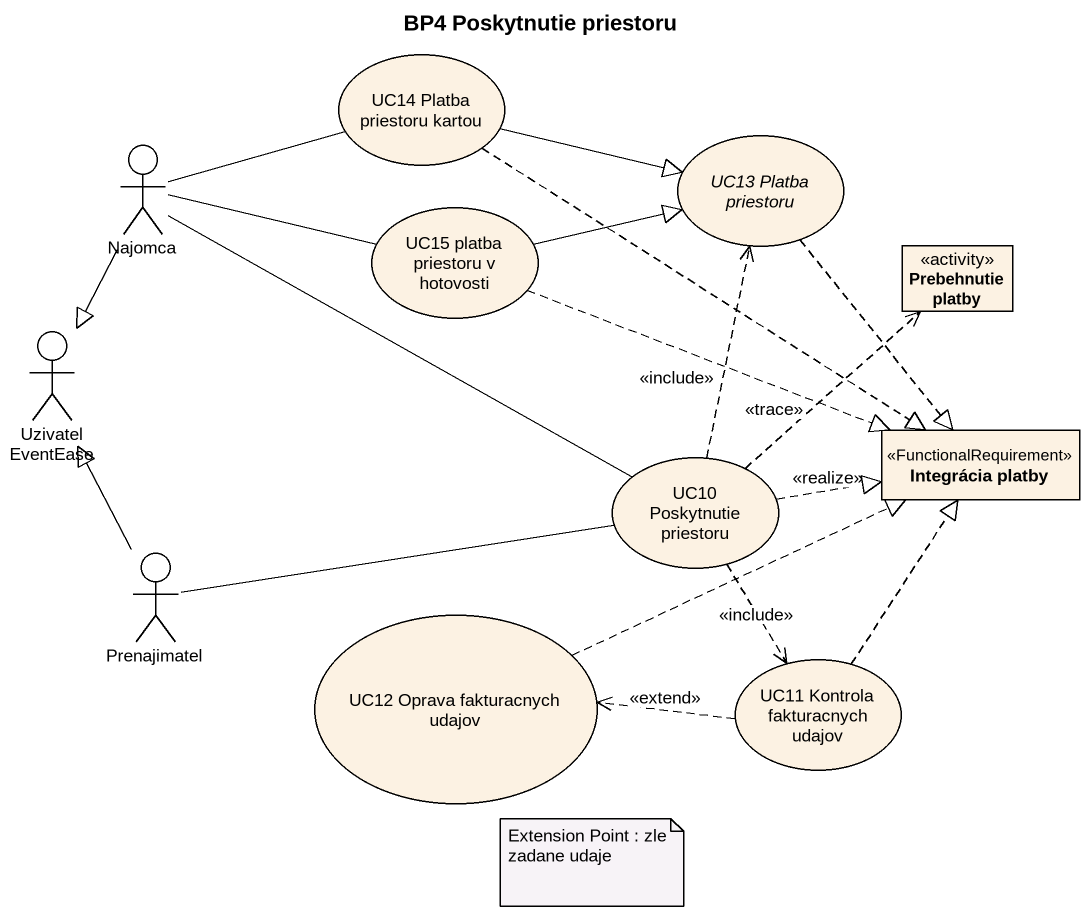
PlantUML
@startuml
title BP4 Poskytnutie priestoru
allowmixing
hide circle
hide empty members
usecase "UC14 Platba priestoru kartou" as UC14_Platba_priestoru_kartou
actor Najomca
usecase "UC13 Platba priestoru" as UC13_Platba_priestoru
usecase "UC15 platba priestoru v hotovosti" as UC15_platba_priestoru_v
class "Prebehnutie platby" as Prebehnutie_platby <<activity>>
actor "Uzivatel EventEase" as Uzivatel_EventEase
class "Integrácia platby" as Integrácia_platby <<FunctionalRequirement>>
usecase "UC10 Poskytnutie priestoru" as UC10_Poskytnutie_priestoru
actor Prenajimatel
usecase "UC12 Oprava fakturacnych udajov" as UC12_Oprava_fakturacnych
usecase "UC11 Kontrola fakturacnych udajov" as UC11_Kontrola_fakturacnych
UC14_Platba_priestoru_kartou -right-|> UC13_Platba_priestoru
UC14_Platba_priestoru_kartou ..|> Integrácia_platby
Najomca -right- UC14_Platba_priestoru_kartou
Najomca -right- UC15_platba_priestoru_v
Najomca --|> Uzivatel_EventEase
Najomca -right- UC10_Poskytnutie_priestoru
UC13_Platba_priestoru ..|> Integrácia_platby
UC15_platba_priestoru_v -right-|> UC13_Platba_priestoru
UC15_platba_priestoru_v .right.|> Integrácia_platby
UC10_Poskytnutie_priestoru .up.> UC13_Platba_priestoru : <<include>>
UC10_Poskytnutie_priestoru .up.> Prebehnutie_platby : <<trace>>
UC10_Poskytnutie_priestoru .right.|> Integrácia_platby : <<realize>>
UC10_Poskytnutie_priestoru ..> UC11_Kontrola_fakturacnych : <<include>>
Prenajimatel -up-|> Uzivatel_EventEase
Prenajimatel -right- UC10_Poskytnutie_priestoru
UC12_Oprava_fakturacnych .right.|> Integrácia_platby
UC11_Kontrola_fakturacnych .up.|> Integrácia_platby
UC11_Kontrola_fakturacnych .left.> UC12_Oprava_fakturacnych : <<extend>>
note as N1
  Extension Point : zle zadane udaje
end note
@enduml
